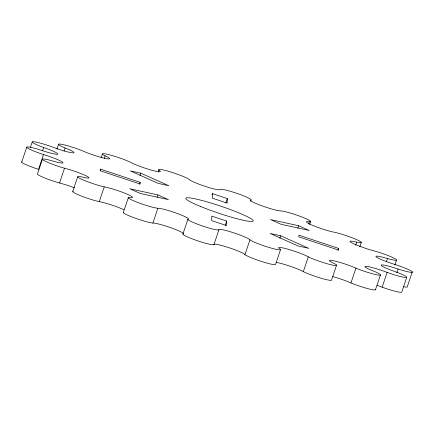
<?xml version="1.0" encoding="UTF-8"?>
<svg xmlns="http://www.w3.org/2000/svg" width="434" height="434" viewBox="0 0 434 434"><rect width="100%" height="100%" fill="white"/><g stroke="black" fill="none" stroke-linecap="round" stroke-linejoin="round"><path stroke-width="0.65" d="M100.444 169.114L100.395 170.801L140.084 184.016L140.133 182.329L100.444 169.114L100.026 170.35M212.427 193.64L212.297 198.137L227.183 203.09L227.308 198.593L212.427 193.64L212.009 194.871M226.678 221.069L226.553 225.566L211.673 220.608L211.797 216.116L226.678 221.069L225.23 225.387M338.585 248.405L338.536 250.087L298.847 236.872L298.896 235.19L338.585 248.405L337.961 250.255M21.7 162.132L26.68 147.332A16.416 1.687 18.6 0 1 40.883 150.137A16.416 1.687 18.6 0 0 57.793 154.146A16.416 1.687 18.6 0 0 43.693 147.527A16.416 1.687 18.6 0 1 32.751 141.701A16.416 1.687 18.6 0 1 51.847 146.806A16.416 1.687 18.6 0 0 72.559 152.839A16.416 1.687 18.6 0 0 65.095 147.989A16.416 1.687 18.6 0 1 61.34 144.262A16.416 1.687 18.6 0 1 83.035 151.048A16.416 1.687 18.6 0 0 105.05 158.377A16.416 1.687 18.6 0 0 105.115 155.882A16.416 1.687 18.6 0 1 109.01 154.699A16.416 1.687 18.6 0 1 130.677 162.354A16.416 1.687 18.6 0 0 151.341 170.09A16.416 1.687 18.6 0 0 158.936 170.258A16.416 1.687 18.6 0 1 170.003 171.761A16.416 1.687 18.6 0 1 189.034 179.356A16.416 1.687 18.6 0 0 205.852 186.577A16.416 1.687 18.6 0 0 220.054 189.376A16.416 1.687 18.6 0 1 236.964 193.39A16.416 1.687 18.6 0 1 251.064 200.009A16.416 1.687 18.6 0 0 262.006 205.835A16.416 1.687 18.6 0 0 281.107 210.935A16.416 1.687 18.6 0 1 301.82 216.967A16.416 1.687 18.6 0 1 309.285 221.817A16.416 1.687 18.6 0 0 313.039 225.544A16.416 1.687 18.6 0 0 334.728 232.331A16.416 1.687 18.6 0 1 356.743 239.66A16.416 1.687 18.6 0 1 356.672 242.156L355.636 245.237M30.337 147.533L32.203 141.983M42.657 150.609L43.693 147.527M26.68 147.332A16.416 1.687 18.6 0 0 43.498 154.553L38.517 169.347A16.416 1.687 18.6 0 1 21.89 161.73M42.494 159.11L37.514 173.909A16.416 1.687 18.6 0 0 59.55 183.012A16.416 1.687 18.6 0 1 74.534 187.819M56.903 149.133L58.563 144.202M64.058 151.07L65.095 147.989M59.55 183.012L64.53 168.218A16.416 1.687 18.6 0 1 43.867 160.477A16.416 1.687 18.6 0 1 51.462 160.64A16.416 1.687 18.6 0 0 62.529 162.148A16.416 1.687 18.6 0 0 43.498 154.553M72.733 191.573L77.713 176.779M101.138 157.808L102.386 154.108M104.285 158.35L105.115 155.882M73.275 191.296A16.416 1.687 18.6 0 0 80.474 195.691A16.416 1.687 18.6 0 0 99.272 201.669L104.252 186.87A16.416 1.687 18.6 0 1 125.941 193.656A16.416 1.687 18.6 0 1 129.695 197.383A16.416 1.687 18.6 0 0 137.16 202.233A16.416 1.687 18.6 0 0 157.873 208.271A16.416 1.687 18.6 0 1 176.974 213.371A16.416 1.687 18.6 0 1 187.917 219.197A16.416 1.687 18.6 0 0 202.016 225.816A16.416 1.687 18.6 0 0 218.926 229.83A16.416 1.687 18.6 0 1 233.129 232.629A16.416 1.687 18.6 0 1 249.946 239.845A16.416 1.687 18.6 0 0 268.977 247.44A16.416 1.687 18.6 0 0 280.044 248.948A16.416 1.687 18.6 0 1 287.639 249.111A16.416 1.687 18.6 0 1 308.303 256.852A16.416 1.687 18.6 0 0 329.97 264.501A16.416 1.687 18.6 0 0 333.865 263.319A16.416 1.687 18.6 0 1 333.93 260.829A16.416 1.687 18.6 0 1 355.945 268.158A16.416 1.687 18.6 0 0 377.64 274.944A16.416 1.687 18.6 0 0 373.886 271.212A16.416 1.687 18.6 0 1 366.421 266.362A16.416 1.687 18.6 0 1 387.133 272.4A16.416 1.687 18.6 0 0 406.229 277.5A16.416 1.687 18.6 0 0 395.282 271.679A16.416 1.687 18.6 0 1 381.188 265.055A16.416 1.687 18.6 0 1 398.097 269.069A16.416 1.687 18.6 0 0 412.3 271.868L407.32 286.668A16.416 1.687 18.6 0 1 403.701 286.76M123.294 212.617L128.274 197.817M140.008 175.656L140.838 173.193L168.815 185.714L158.258 183.403L130.281 170.877L140.838 173.193M139.509 184.179L140.133 182.329M158.312 172.108L158.936 170.258M157.108 197.389L157.938 194.92L168.425 199.618L140.274 193.45L129.782 188.757L157.938 194.92M123.484 212.215A16.416 1.687 18.6 0 0 134.079 217.749A16.416 1.687 18.6 0 0 152.893 223.065L157.873 208.271M280.565 249.583L275.585 264.377A16.416 1.687 18.6 0 1 262 261.615A16.416 1.687 18.6 0 1 244.966 254.644A16.416 1.687 18.6 0 0 228.148 247.423A16.416 1.687 18.6 0 0 213.946 244.624A16.416 1.687 18.6 0 1 197.036 240.61A16.416 1.687 18.6 0 1 182.936 233.991L187.917 219.197M225.854 202.911L227.308 198.593M213.946 244.624L218.926 229.83M250.646 201.24L251.064 200.009M244.966 254.644L249.946 239.845M279.892 238.271L280.722 235.803L308.699 248.324L298.142 246.013L270.165 233.492L280.722 235.803M297.876 228.219L298.706 225.751L309.198 230.449L281.042 224.28L270.55 219.588L298.706 225.751M308.661 223.667L309.285 221.817M309.67 224.47L310.706 221.383M336.594 265.093L331.614 279.892A16.416 1.687 18.6 0 1 321.382 278.313A16.416 1.687 18.6 0 1 303.323 271.646L308.303 256.852M359.813 246.74L361.267 242.427M375.274 289.277A16.416 1.687 18.6 0 1 368.26 288.751A16.416 1.687 18.6 0 1 350.965 282.952L355.945 268.158M375.437 289.798L380.417 275.004M386.482 261.648L387.519 258.566A16.416 1.687 18.6 0 0 395.114 258.729A16.416 1.687 18.6 0 0 374.45 250.988A16.416 1.687 18.6 0 1 352.782 243.338A16.416 1.687 18.6 0 1 356.672 242.156M377.13 285.366A16.416 1.687 18.6 0 1 382.153 287.194L387.133 272.4M394.826 265.022L396.486 260.091M396.85 272.769L398.097 269.069M406.772 277.223L401.797 292.017A16.416 1.687 18.6 0 1 382.153 287.194M152.893 223.065A16.416 1.687 18.6 0 1 171.994 228.165A16.416 1.687 18.6 0 1 182.936 233.991M99.272 201.669A16.416 1.687 18.6 0 1 123.95 209.763M332.775 276.577A16.416 1.687 18.6 0 1 350.965 282.952M276.474 262.44A16.416 1.687 18.6 0 1 303.323 271.646M64.53 168.218A16.416 1.687 18.6 0 1 86.198 175.868A16.416 1.687 18.6 0 1 82.308 177.05A16.416 1.687 18.6 0 0 82.238 179.54A16.416 1.687 18.6 0 0 104.252 186.87M412.3 271.868A16.416 1.687 18.6 0 0 395.482 264.653A16.416 1.687 18.6 0 1 376.452 257.058A16.416 1.687 18.6 0 1 387.519 258.566M200.73 206.568A35.577 3.656 18.6 0 0 253.152 221.052A35.577 3.656 18.6 0 0 204.582 201.186A35.577 3.656 18.6 0 0 200.73 206.568"/></g></svg>
